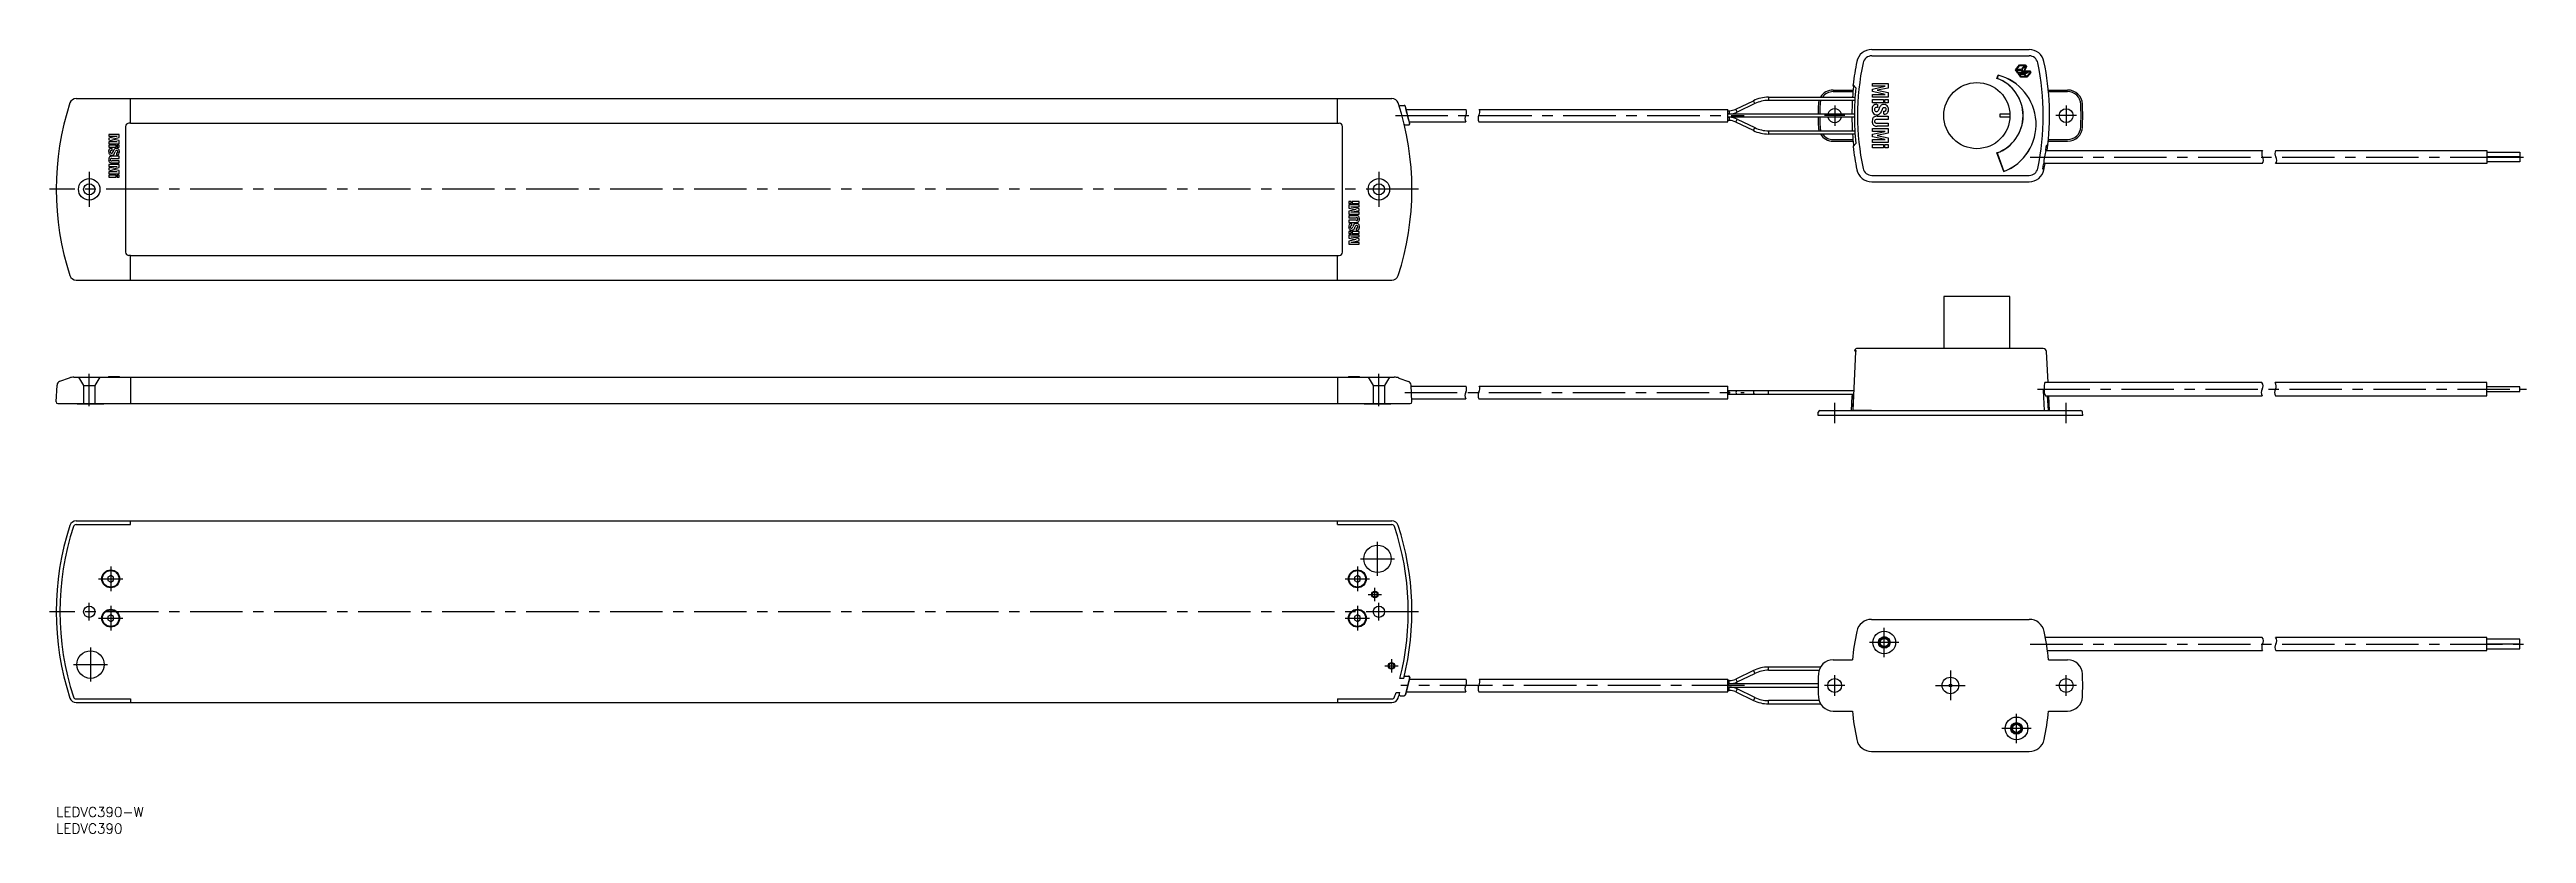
# Model space of a CAD drawing. Extents: x -2 to 747, y -8 to 229.
import ezdxf

# ---------------------------------------------------------------- set-up
doc = ezdxf.new("R2010")
doc.units = 0
doc.header["$LTSCALE"] = 0.5
doc.linetypes.add('CENTER', pattern=[50.8, 31.75, -6.35, 6.35, -6.35])
doc.linetypes.add('DASHED', pattern=[19.05, 12.7, -6.35])
doc.layers.get('0').update_dxf_attribs({"linetype": 'CONTINUOUS'})
doc.layers.add('CENTER', color=1, linetype='CENTER')
doc.styles.get("Standard").update_dxf_attribs({"font": 'txt.shx', "height": 3, "bigfont": 'bigfont.shx'})

# ---------------------------------------------------------------- blocks, each defined once
blk = doc.blocks.new('*U45')
at = {"color": 7, "linetype": 'CONTINUOUS'}
blk.add_text('LEDVC390-W', height=3, dxfattribs=at).set_placement((0, -3))
blk = doc.blocks.new('*U46')
at = {"color": 7, "linetype": 'CONTINUOUS'}
blk.add_text('LEDVC390', height=3, dxfattribs=at).set_placement((0, -8))

msp = doc.modelspace()

# ---------------------------------------------------------------- linework, layer by layer
at = {"color": 7, "linetype": 'CONTINUOUS'}
for p, q in [((549.03, 229.19), (596.65, 229.19)), ((549.03, 227.28), (596.65, 227.28)), ((544.25, 217.58), (543.4, 218.55)), ((543.53, 218.02), (543.4, 218.55)), ((549.27, 218.93), (554.01, 218.93)), ((549.27, 218.06), (549.27, 218.93)), ((553.06, 218.06), (549.27, 218.06)), ((549.27, 217.2), (553.06, 218.06)), ((554.01, 217.51), (550.67, 216.84)), ((554.01, 218.93), (554.01, 217.51)), ((586.92, 220.46), (587.28, 221.42)), ((586.94, 220.47), (586.92, 220.46)), ((587.29, 221.41), (586.94, 220.47)), ((587.29, 221.41), (587.28, 221.42)), ((592.49, 223.05), (593.71, 224.52)), ((593.26, 222.02), (592.49, 223.05)), ((592.79, 222.95), (594.22, 222.95)), ((593.34, 222.22), (592.79, 222.95)), ((592.81, 223.14), (593.8, 224.33)), ((594.24, 223.14), (592.81, 223.14)), ((593.26, 222.02), (593.74, 222.02)), ((594.77, 222.22), (593.34, 222.22)), ((593.74, 222.02), (593.4, 221.83)), ((594.18, 220.79), (593.4, 221.83)), ((593.71, 224.52), (595.49, 224.52)), ((594.26, 220.98), (593.72, 221.71)), ((593.72, 221.71), (595.15, 221.71)), ((593.8, 224.33), (595.23, 224.33)), ((594.16, 222.02), (593.93, 221.91)), ((595.18, 221.91), (593.93, 221.91)), ((594.16, 222.02), (595.02, 222.02)), ((595.92, 220.79), (594.18, 220.79)), ((594.22, 222.95), (594.77, 222.22)), ((595.23, 224.33), (594.24, 223.14)), ((595.69, 220.98), (594.26, 220.98)), ((594.39, 223.03), (595.43, 224.27)), ((594.39, 223.03), (594.92, 222.32)), ((595.58, 224.06), (594.92, 222.32)), ((595.02, 222.02), (595.21, 222.54)), ((595.15, 221.71), (595.69, 220.98)), ((596.39, 222.54), (595.18, 221.91)), ((595.21, 222.54), (596.39, 222.54)), ((595.8, 224.09), (595.29, 222.73)), ((595.29, 222.73), (596.82, 222.73)), ((595.33, 221.77), (596.74, 222.51)), ((595.88, 221.03), (595.33, 221.77)), ((595.43, 224.27), (595.58, 224.06)), ((595.49, 224.52), (595.8, 224.09)), ((596.92, 222.27), (595.88, 221.03)), ((597.16, 222.27), (595.92, 220.79)), ((596.74, 222.51), (596.92, 222.27)), ((596.82, 222.73), (597.16, 222.27)), ((6.07, 214.39), (403.93, 214.39)), ((22.5, 206.87), (22.5, 214.39)), ((387.5, 206.87), (387.5, 214.39)), ((406.1, 212.17), (406.47, 212.29)), ((406.47, 212.29), (407.65, 212.29)), ((407.91, 212.17), (407.84, 212.23)), ((407.99, 212), (407.98, 211.94)), ((408.01, 212.01), (407.99, 212)), ((409.33, 206.82), (408.01, 212.01)), ((408.25, 211.09), (415.78, 211.09)), ((408.25, 211.09), (426.37, 211.09)), ((408.44, 209.8), (408.64, 209.02)), ((430.37, 211.09), (505.52, 211.09)), ((505.52, 207.29), (505.52, 211.09)), ((505.52, 210.68), (505.98, 210.68)), ((505.98, 210.68), (505.98, 209.7)), ((507.95, 211.13), (513.25, 213.71)), ((508.38, 210.25), (507.95, 211.13)), ((513.68, 212.82), (508.38, 210.25)), ((513.68, 212.82), (513.25, 213.71)), ((517.83, 214.76), (544, 214.76)), ((517.83, 214.76), (517.83, 213.78)), ((543.93, 213.78), (517.83, 213.78)), ((537.4, 216.94), (543.42, 216.94)), ((537.4, 216.44), (543.37, 216.44)), ((549.27, 216.46), (549.27, 217.2)), ((553.12, 215.6), (549.27, 216.46)), ((549.27, 215.6), (553.12, 215.6)), ((549.27, 214.73), (549.27, 215.6)), ((554.01, 214.73), (549.27, 214.73)), ((549.27, 214.05), (552.58, 214.05)), ((549.27, 213.1), (549.27, 214.05)), ((552.58, 213.1), (549.27, 213.1)), ((550.56, 212.6), (550.75, 212.6)), ((550.75, 211.65), (550.61, 211.65)), ((550.67, 216.84), (554.01, 216.14)), ((550.75, 212.6), (550.75, 211.65)), ((551.89, 210.35), (551.64, 209.91)), ((552.21, 211.09), (551.89, 210.35)), ((552.58, 214.05), (552.58, 213.1)), ((552.7, 209.61), (552.7, 210.52)), ((553, 214.05), (554.01, 214.05)), ((553, 213.1), (553, 214.05)), ((554.01, 213.1), (553, 213.1)), ((554.01, 216.14), (554.01, 214.73)), ((554.01, 214.05), (554.01, 213.1)), ((602.46, 216.94), (608.28, 216.94)), ((602.5, 216.44), (608.28, 216.44)), ((15.92, 203.51), (15.92, 202.93)), ((19.08, 203.51), (15.92, 203.51)), ((15.92, 202.93), (18.44, 202.93)), ((18.44, 202.93), (15.92, 202.35)), ((15.92, 202.35), (15.92, 201.86)), ((16.85, 202.11), (19.08, 202.56)), ((19.08, 202.56), (19.08, 203.51)), ((21.02, 205.87), (21.02, 167.91)), ((22.5, 206.87), (22.02, 206.87)), ((22.5, 206.89), (387.5, 206.89)), ((387.5, 206.87), (387.98, 206.87)), ((388.98, 167.91), (388.98, 205.87)), ((407.82, 206.39), (407.7, 206.41)), ((407.82, 206.39), (409, 206.39)), ((409.21, 207.29), (415.78, 207.29)), ((409.21, 207.29), (426.27, 207.29)), ((409.24, 206.51), (409.28, 206.56)), ((409.31, 206.82), (409.27, 206.89)), ((409.31, 206.82), (409.33, 206.82)), ((430.27, 207.29), (505.52, 207.29)), ((505.98, 209.7), (505.52, 209.7)), ((505.52, 209.69), (543.8, 209.69)), ((543.8, 208.69), (505.52, 208.69)), ((505.52, 208.68), (505.98, 208.68)), ((505.98, 207.7), (505.52, 207.7)), ((505.98, 208.68), (505.98, 207.7)), ((507.95, 207.25), (508.38, 208.13)), ((513.25, 204.67), (507.95, 207.25)), ((508.38, 208.13), (513.68, 205.55)), ((513.25, 204.67), (513.68, 205.55)), ((517.83, 204.6), (543.93, 204.6)), ((517.83, 204.6), (517.83, 203.62)), ((544, 203.62), (517.83, 203.62)), ((549.27, 205.29), (554.01, 205.29)), ((549.27, 204.42), (549.27, 205.29)), ((551.17, 204.41), (549.27, 204.42)), ((549.27, 203.56), (553.07, 204.41)), ((549.27, 202.82), (549.27, 203.56)), ((553.07, 201.96), (549.27, 202.82)), ((554.01, 203.87), (550.67, 203.18)), ((550.67, 203.18), (554.01, 202.5)), ((550.71, 208.99), (554.01, 208.99)), ((554.01, 208.03), (550.71, 208.03)), ((550.71, 206.92), (554.01, 206.92)), ((554.01, 205.96), (550.71, 205.96)), ((553.07, 204.41), (551.17, 204.41)), ((552.83, 209.61), (552.7, 209.61)), ((554.01, 208.99), (554.01, 208.03)), ((554.01, 206.92), (554.01, 205.96)), ((554.01, 205.29), (554.01, 203.87)), ((554.01, 202.5), (554.01, 201.08)), ((587.84, 208.69), (587.84, 209.69)), ((587.84, 209.69), (590.83, 209.69)), ((590.83, 208.69), (587.84, 208.69)), ((15.92, 201.86), (18.48, 201.29)), ((15.92, 201.29), (15.92, 200.7)), ((18.48, 201.29), (15.92, 201.29)), ((15.92, 200.7), (19.08, 200.7)), ((15.92, 200.26), (15.92, 199.62)), ((18.12, 200.26), (15.92, 200.26)), ((15.92, 199.62), (18.12, 199.62)), ((16.91, 199.29), (16.78, 199.29)), ((16.81, 198.65), (16.91, 198.65)), ((19.08, 201.65), (16.85, 202.11)), ((16.87, 196.24), (19.08, 196.24)), ((19.08, 195.5), (16.87, 195.5)), ((19.08, 196.88), (16.88, 196.88)), ((16.88, 194.86), (19.08, 194.86)), ((16.91, 198.65), (16.91, 199.29)), ((17.66, 197.79), (17.88, 198.28)), ((18.12, 199.62), (18.12, 200.26)), ((18.2, 197.9), (18.2, 197.29)), ((18.2, 197.29), (18.29, 197.29)), ((18.41, 200.26), (18.41, 199.62)), ((19.08, 200.26), (18.41, 200.26)), ((18.41, 199.62), (19.08, 199.62)), ((19.08, 200.7), (19.08, 201.65)), ((19.08, 199.62), (19.08, 200.26)), ((19.08, 196.24), (19.08, 196.88)), ((19.08, 194.86), (19.08, 195.5)), ((537.4, 201.94), (543.37, 201.94)), ((537.4, 201.44), (543.42, 201.44)), ((544.25, 200.79), (543.4, 199.83)), ((543.53, 200.36), (543.4, 199.83)), ((549.27, 201.08), (549.27, 201.96)), ((549.27, 201.96), (553.07, 201.96)), ((554.01, 201.08), (549.27, 201.08)), ((549.27, 200.41), (552.58, 200.41)), ((549.27, 199.46), (549.27, 200.41)), ((552.58, 199.46), (549.27, 199.46)), ((552.58, 200.41), (552.58, 199.46)), ((553, 200.41), (554.01, 200.41)), ((553, 199.46), (553, 200.41)), ((554.01, 199.46), (553, 199.46)), ((554.01, 200.41), (554.01, 199.46)), ((588.99, 192.25), (586.92, 197.92)), ((586.94, 197.91), (586.92, 197.92)), ((586.94, 197.91), (589, 192.27)), ((601.69, 198.66), (667.25, 198.66)), ((601.88, 200.16), (602.37, 200.59)), ((602.46, 201.44), (608.28, 201.44)), ((602.5, 201.94), (608.28, 201.94)), ((671.25, 198.67), (735.03, 198.67)), ((735.03, 198.67), (735.03, 194.67)), ((735.03, 198.11), (745.03, 198.11)), ((745.03, 196.72), (735.03, 196.72)), ((735.03, 196.61), (745.03, 196.61)), ((745.03, 195.22), (735.03, 195.22)), ((745.03, 198.11), (745.03, 196.72)), ((745.03, 196.61), (745.03, 195.22)), ((15.92, 194.41), (15.92, 193.83)), ((19.08, 194.41), (15.92, 194.41)), ((15.92, 193.83), (18.48, 193.83)), ((18.48, 193.83), (15.92, 193.26)), ((15.92, 193.26), (15.92, 192.76)), ((15.92, 192.76), (18.48, 192.19)), ((15.92, 192.19), (15.92, 191.61)), ((18.48, 192.19), (15.92, 192.19)), ((15.92, 191.61), (19.08, 191.61)), ((15.92, 191.16), (15.92, 190.52)), ((18.12, 191.16), (15.92, 191.16)), ((15.92, 190.52), (18.12, 190.52)), ((16.85, 193.01), (19.08, 193.47)), ((19.08, 192.55), (16.85, 193.01)), ((18.12, 190.52), (18.12, 191.16)), ((18.41, 191.16), (18.41, 190.52)), ((19.08, 191.16), (18.41, 191.16)), ((18.41, 190.52), (19.08, 190.52)), ((19.08, 193.47), (19.08, 194.41)), ((19.08, 191.61), (19.08, 192.55)), ((19.08, 190.52), (19.08, 191.16)), ((549.03, 191.1), (596.65, 191.1)), ((549.03, 189.19), (596.65, 189.19)), ((589, 192.27), (588.99, 192.25)), ((601.06, 192.83), (600.77, 193.18)), ((600.79, 193.28), (601.08, 192.93)), ((600.97, 192.93), (601.08, 192.93)), ((601.09, 192.65), (601.02, 192.67)), ((667.16, 194.66), (601.06, 194.66)), ((735.03, 194.67), (671.15, 194.67)), ((391.59, 183.25), (390.92, 183.25)), ((390.92, 183.25), (390.92, 182.62)), ((390.92, 182.62), (391.59, 182.62)), ((394.08, 182.17), (390.92, 182.17)), ((390.92, 182.17), (390.92, 181.23)), ((390.92, 181.23), (393.15, 180.77)), ((393.15, 180.77), (390.92, 180.31)), ((390.92, 180.31), (390.92, 179.36)), ((391.52, 181.58), (394.08, 181.58)), ((394.08, 181.01), (391.52, 181.58)), ((391.52, 179.95), (394.08, 180.52)), ((394.08, 179.95), (391.52, 179.95)), ((391.59, 182.62), (391.59, 183.25)), ((394.08, 183.25), (391.88, 183.25)), ((391.88, 183.25), (391.88, 182.62)), ((391.88, 182.62), (394.08, 182.62)), ((394.08, 182.62), (394.08, 183.25)), ((394.08, 181.58), (394.08, 182.17)), ((394.08, 180.52), (394.08, 181.01)), ((394.08, 179.36), (394.08, 179.95)), ((390.92, 179.36), (394.08, 179.36)), ((393.12, 178.92), (390.92, 178.92)), ((390.92, 178.92), (390.92, 178.28)), ((390.92, 178.28), (393.13, 178.28)), ((393.13, 177.53), (390.92, 177.53)), ((390.92, 177.53), (390.92, 176.9)), ((390.92, 176.9), (393.12, 176.9)), ((391.59, 174.16), (390.92, 174.16)), ((390.92, 174.16), (390.92, 173.52)), ((390.92, 173.52), (391.59, 173.52)), ((394.08, 173.07), (390.92, 173.07)), ((390.92, 173.07), (390.92, 172.13)), ((391.52, 172.49), (394.08, 172.49)), ((394.08, 171.92), (391.52, 172.49)), ((391.59, 173.52), (391.59, 174.16)), ((391.8, 176.49), (391.71, 176.49)), ((391.8, 175.88), (391.8, 176.49)), ((394.08, 174.16), (391.88, 174.16)), ((391.88, 174.16), (391.88, 173.52)), ((391.88, 173.52), (394.08, 173.52)), ((392.34, 175.99), (392.12, 175.5)), ((393.19, 175.13), (393.09, 175.13)), ((393.09, 175.13), (393.09, 174.49)), ((393.09, 174.49), (393.22, 174.49)), ((394.08, 173.52), (394.08, 174.16)), ((394.08, 172.49), (394.08, 173.07)), ((22.5, 166.91), (22.02, 166.91)), ((22.5, 159.39), (22.5, 166.91)), ((22.5, 166.89), (387.5, 166.89)), ((387.5, 166.91), (387.98, 166.91)), ((387.5, 159.39), (387.5, 166.91)), ((390.92, 172.13), (393.15, 171.67)), ((393.15, 171.67), (390.92, 171.22)), ((390.92, 171.22), (390.92, 170.27)), ((390.92, 170.27), (394.08, 170.27)), ((391.56, 170.85), (394.08, 171.42)), ((394.08, 170.85), (391.56, 170.85)), ((394.08, 171.42), (394.08, 171.92)), ((394.08, 170.27), (394.08, 170.85)), ((6.07, 159.39), (403.93, 159.39)), ((570.84, 154.45), (570.84, 138.75)), ((590.83, 154.45), (570.84, 154.45)), ((590.83, 154.25), (590.83, 154.45)), ((590.84, 154.25), (590.83, 154.25)), ((590.84, 138.75), (590.84, 154.25)), ((543.4, 119.95), (544.22, 137.8)), ((543.84, 138.14), (544.21, 137.74)), ((544.28, 138.14), (543.84, 138.14)), ((600.92, 138.75), (544.76, 138.75)), ((602.39, 128.45), (601.92, 137.8)), ((0, 122.55), (0.27, 127.66)), ((3.96, 129.8), (1.05, 128.72)), ((5.35, 130.05), (404.65, 130.05)), ((15.87, 130.25), (15.87, 130.05)), ((15.87, 130.25), (19.08, 130.25)), ((15.92, 130.25), (15.92, 130.05)), ((18.12, 130.25), (18.12, 130.05)), ((18.41, 130.25), (18.41, 130.05)), ((19.08, 130.25), (19.08, 130.05)), ((19.08, 130.25), (19.14, 130.25)), ((19.14, 130.05), (19.14, 130.25)), ((19.14, 130.05), (19.14, 130.25)), ((22.5, 130.05), (22.5, 122.25)), ((387.5, 130.05), (387.5, 122.25)), ((390.86, 130.25), (394.08, 130.25)), ((390.86, 130.25), (390.86, 130.05)), ((390.92, 130.05), (390.92, 130.25)), ((394.08, 130.25), (394.13, 130.25)), ((394.08, 130.05), (394.08, 130.25)), ((394.13, 130.05), (394.13, 130.25)), ((406.04, 129.8), (408.95, 128.72)), ((410, 122.55), (409.73, 127.66)), ((409.75, 127.35), (426.37, 127.35)), ((430.37, 127.35), (505.52, 127.35)), ((505.52, 123.55), (505.52, 127.35)), ((667.03, 128.45), (601.41, 128.45)), ((735.03, 128.45), (671.03, 128.45)), ((735.03, 124.45), (735.03, 128.45)), ((0.5, 122.05), (409.5, 122.05)), ((6.4, 122.05), (6.4, 121.85)), ((14.4, 121.85), (6.4, 121.85)), ((14.4, 122.05), (14.4, 121.85)), ((395.6, 122.05), (395.6, 121.85)), ((403.6, 121.85), (395.6, 121.85)), ((403.6, 122.05), (403.6, 121.85)), ((409.95, 123.55), (426.27, 123.55)), ((430.27, 123.55), (505.52, 123.55)), ((543.67, 125.95), (505.52, 125.95)), ((505.98, 125.94), (505.52, 125.94)), ((505.52, 124.96), (505.98, 124.96)), ((505.52, 124.95), (543.63, 124.95)), ((508.16, 125.94), (505.98, 125.94)), ((505.98, 125.45), (505.98, 125.94)), ((505.98, 124.96), (505.98, 125.45)), ((505.98, 124.96), (508.16, 124.96)), ((513.47, 125.94), (508.16, 125.94)), ((508.16, 124.96), (513.47, 124.96)), ((543.67, 125.94), (513.47, 125.94)), ((513.47, 124.96), (543.63, 124.96)), ((517.83, 125.45), (517.83, 125.94)), ((517.83, 124.96), (517.83, 125.45)), ((533.39, 119.95), (612.29, 119.95)), ((543.07, 124.27), (542.84, 119.95)), ((543.62, 124.83), (543.07, 124.27)), ((543.55, 124.27), (543.07, 124.27)), ((543.39, 119.95), (543.55, 124.27)), ((544.54, 119.95), (543.39, 119.95)), ((543.55, 124.27), (543.6, 124.33)), ((548.95, 119.95), (544.54, 119.95)), ((600.9, 126.06), (601.17, 119.95)), ((601.17, 126.35), (600.95, 126.35)), ((601.17, 126.35), (600.96, 126.35)), ((601.6, 124.45), (667.13, 124.45)), ((602.1, 124.45), (602.37, 119.95)), ((602.84, 119.95), (602.6, 124.45)), ((671.13, 124.45), (735.03, 124.45)), ((745.03, 127.15), (735.03, 127.15)), ((735.03, 125.75), (745.03, 125.75)), ((745.03, 125.75), (745.03, 127.15)), ((532.84, 118.45), (532.89, 119.47)), ((612.84, 118.45), (532.84, 118.45)), ((612.84, 118.45), (612.79, 119.47)), ((6.07, 86.59), (403.93, 86.59)), ((6.07, 85.47), (22.5, 85.47)), ((22.5, 85.47), (22.5, 86.59)), ((387.5, 85.47), (387.5, 86.59)), ((387.5, 85.47), (403.93, 85.47)), ((16.5, 70.04), (15.63, 69.54)), ((15.63, 69.54), (15.63, 68.54)), ((15.63, 68.54), (16.5, 68.04)), ((17.37, 69.54), (16.5, 70.04)), ((16.5, 68.04), (17.37, 68.54)), ((17.37, 68.54), (17.37, 69.54)), ((393.5, 70.04), (392.63, 69.54)), ((392.63, 69.54), (392.63, 68.54)), ((392.63, 68.54), (393.5, 68.04)), ((394.37, 69.54), (393.5, 70.04)), ((393.5, 68.04), (394.37, 68.54)), ((394.37, 68.54), (394.37, 69.54)), ((16.5, 58.14), (15.63, 57.64)), ((15.63, 57.64), (15.63, 56.64)), ((15.63, 56.64), (16.5, 56.14)), ((17.37, 57.64), (16.5, 58.14)), ((16.5, 56.14), (17.37, 56.64)), ((17.37, 56.64), (17.37, 57.64)), ((393.5, 58.14), (392.63, 57.64)), ((392.63, 57.64), (392.63, 56.64)), ((392.63, 56.64), (393.5, 56.14)), ((394.37, 57.64), (393.5, 58.14)), ((393.5, 56.14), (394.37, 56.64)), ((394.37, 56.64), (394.37, 57.64)), ((548.99, 56.79), (596.69, 56.79)), ((667.16, 51.32), (601.54, 51.32)), ((602.18, 47.32), (667.25, 47.32)), ((735.03, 51.32), (671.15, 51.32)), ((671.25, 47.32), (735.03, 47.32)), ((735.03, 47.32), (735.03, 51.32)), ((745.03, 50.76), (735.03, 50.76)), ((735.03, 49.37), (745.03, 49.37)), ((745.03, 49.26), (735.03, 49.26)), ((735.03, 47.87), (745.03, 47.87)), ((745.03, 49.37), (745.03, 50.76)), ((745.03, 47.87), (745.03, 49.26)), ((407.53, 38.89), (406.38, 38.89)), ((407.94, 39.59), (409.04, 39.59)), ((409.3, 39.22), (407.95, 33.92)), ((409.35, 39.19), (408.03, 33.99)), ((409.22, 38.69), (426.37, 38.69)), ((430.38, 38.69), (505.52, 38.69)), ((505.52, 34.89), (505.52, 38.69)), ((505.98, 38.28), (505.52, 38.28)), ((505.98, 37.3), (505.98, 38.28)), ((513.25, 41.31), (507.95, 38.73)), ((507.95, 38.73), (508.38, 37.85)), ((508.38, 37.85), (513.68, 40.43)), ((513.25, 41.31), (513.68, 40.43)), ((533.55, 42.36), (517.83, 42.36)), ((517.83, 41.38), (517.83, 42.36)), ((517.83, 41.38), (533.12, 41.38)), ((537.4, 44.54), (543.18, 44.54)), ((602.5, 44.54), (608.28, 44.54)), ((6.07, 32.71), (22.5, 32.71)), ((6.07, 31.59), (403.93, 31.59)), ((22.5, 32.71), (22.5, 31.59)), ((387.5, 32.71), (403.93, 32.71)), ((387.5, 32.71), (387.5, 31.59)), ((405.2, 34.69), (406.37, 34.69)), ((406.47, 33.69), (407.66, 33.69)), ((406.47, 33.69), (407.66, 33.69)), ((408.26, 34.89), (426.27, 34.89)), ((430.28, 34.89), (505.52, 34.89)), ((505.52, 37.3), (505.98, 37.3)), ((532.84, 37.29), (505.52, 37.29)), ((505.52, 36.29), (532.84, 36.29)), ((505.98, 36.28), (505.52, 36.28)), ((505.52, 35.3), (505.98, 35.3)), ((505.98, 35.3), (505.98, 36.28)), ((508.38, 35.73), (507.95, 34.85)), ((507.95, 34.85), (513.25, 32.28)), ((513.68, 33.16), (508.38, 35.73)), ((513.68, 33.16), (513.25, 32.28)), ((533.12, 32.2), (517.83, 32.2)), ((517.83, 31.22), (517.83, 32.2)), ((517.83, 31.22), (533.55, 31.22)), ((537.4, 29.04), (543.18, 29.04)), ((602.5, 29.04), (608.28, 29.04)), ((548.99, 16.79), (596.69, 16.79))]:
    msp.add_line(p, q, dxfattribs=at)
at = {"color": 3, "linetype": 'DASHED'}
for p, q in [((6.75, 130.05), (8.3, 127.55)), ((8.3, 127.55), (8.3, 122.05)), ((8.3, 127.55), (11.7, 127.55)), ((13.25, 130.05), (11.7, 127.55)), ((11.7, 127.55), (11.7, 122.05)), ((396.75, 130.05), (398.3, 127.55)), ((398.3, 127.55), (398.3, 122.05)), ((398.3, 127.55), (401.7, 127.55)), ((403.25, 130.05), (401.7, 127.55)), ((401.7, 127.55), (401.7, 122.05))]:
    msp.add_line(p, q, dxfattribs=at)
at = {"color": 7, "linetype": 'CONTINUOUS'}
for centre, radius in [((580.84, 209.19), 10), ((607.84, 209.19), 2.1), ((10, 186.89), 3.25), ((10, 186.89), 1.7), ((400, 186.89), 3.25), ((400, 186.89), 1.7), ((399.6, 75.09), 4.15), ((16.5, 69.04), 2.7), ((16.5, 69.04), 2.5), ((393.5, 69.04), 2.7), ((393.5, 69.04), 2.5), ((10, 59.09), 1.7), ((398.75, 64.29), 0.783), ((400, 59.09), 1.7), ((16.5, 57.14), 2.7), ((16.5, 57.14), 2.5), ((393.5, 57.14), 2.7), ((393.5, 57.14), 2.5), ((552.84, 49.79), 3.43), ((10.4, 43.09), 4.15), ((552.84, 49.79), 1.76), ((552.84, 49.79), 1.7), ((552.84, 49.79), 1.55), ((552.84, 49.79), 1.25), ((403.82, 42.72), 0.783), ((537.84, 36.79), 2.1), ((572.84, 36.79), 2.5), ((607.84, 36.79), 2.1), ((572.84, 36.79), 0.4), ((592.84, 23.79), 3.43), ((592.84, 23.79), 1.76), ((592.84, 23.79), 1.7), ((592.84, 23.79), 1.55), ((592.84, 23.79), 1.25)]:
    msp.add_circle(centre, radius, dxfattribs=at)
at = {"color": 3, "linetype": 'CONTINUOUS'}
for centre in [(398.75, 64.29), (403.82, 42.72)]:
    msp.add_circle(centre, 1, dxfattribs=at)
at = {"color": 7, "linetype": 'CONTINUOUS'}
for centre, radius, start, end in [((622.25, 209.19), 79.4, 168.10722, 173.23075), ((549.03, 224.61), 4.58, 90, 168.10722), ((622.25, 209.19), 77.49, 168.10722, 191.89278), ((549.03, 224.61), 2.67, 90, 168.10722), ((596.65, 224.61), 4.58, 11.89278, 90), ((596.65, 224.61), 2.67, 11.89278, 90), ((523.43, 209.19), 77.49, 348.10722, 11.89278), ((523.43, 209.19), 79.4, 352.38335, 11.89278), ((622.25, 209.19), 79.21, 173.59849, 175.96766), ((622.25, 209.19), 78.45, 173.85697, 186.14303), ((582.84, 209.19), 11.98, 289.92483, 70.07517), ((582.84, 209.19), 12, 290, 70), ((583.4, 206.56), 15.36, 291.34685, 75.36587), ((583.4, 206.56), 15.35, 291.40695, 75.31242), ((83.89, 186.89), 83.89, 161.85749, 198.14251), ((6.07, 212.39), 2, 90, 161.85749), ((403.93, 212.39), 2, 18.14251, 90), ((326.11, 186.89), 83.89, 341.85749, 18.14251), ((407.65, 211.99), 0.3, 52.14047, 89.99818), ((407.72, 211.93), 0.3, 14.3429, 52.12022), ((413.34, 212.44), 5.38, 185.35586, 187.79096), ((412.3, 212.41), 4.35, 189.19641, 191.8222), ((593.79, 248.6), 189.41, 191.2904, 191.34993), ((426.86, 215.1), 19.15, 191.35962, 191.82319), ((425.79, 214.89), 18.06, 191.87993, 192.62394), ((437.67, 217.55), 30.23, 192.61815, 192.97907), ((449.2, 220.19), 42.06, 192.96101, 193.23552), ((448.11, 219.94), 40.94, 193.23564, 193.50928), ((447.73, 219.85), 40.56, 193.51002, 193.7863), ((450.51, 220.53), 43.42, 193.7864, 194.04459), ((453.77, 221.34), 46.78, 194.04456, 194.28423), ((505.98, 215.19), 4.51, 270, 295.89346), ((505.98, 215.19), 5.49, 270, 295.89346), ((517.83, 204.27), 10.49, 90, 115.89346), ((517.83, 204.27), 9.51, 90, 115.89346), ((609.38, 209.19), 76.54, 177.40669, 179.62571), ((537.4, 212.45), 4.49, 162.76966, 177.40669), ((609.38, 209.19), 76.04, 177.40669, 179.62325), ((537.4, 212.45), 3.99, 160.52878, 177.40669), ((537.4, 212.45), 4.49, 90, 149.03752), ((537.4, 212.45), 3.99, 90, 144.62346), ((537.84, 209.19), 2.1, 13.77415, 166.22585), ((622.25, 209.19), 79.21, 176.678, 179.63833), ((550.47, 211.31), 1.3, 86.14057, 192.24163), ((550.58, 210.82), 1.4, 171.28566, 319.59005), ((550.66, 211.04), 0.779, 156.49478, 180.78314), ((550.68, 211.06), 0.793, 182.34668, 205.86907), ((550.37, 211.15), 0.471, 103.52045, 155.14487), ((550.39, 210.94), 0.482, 207.49016, 256.35121), ((550.62, 209.92), 1.73, 90.22132, 101.84368), ((550.47, 211.23), 0.787, 255.33927, 284.66073), ((550.55, 211.01), 0.555, 283.1688, 328.86367), ((548.22, 212.49), 3.31, 327.86008, 346.265), ((552.8, 211.14), 1.47, 125.39728, 157.83902), ((552.71, 211.17), 1.4, 354.71095, 122.97953), ((552.96, 210.85), 0.789, 122.69152, 162.52916), ((552.85, 210.8), 0.782, 62.88226, 113.38515), ((552.7, 212.05), 1.53, 269.82648, 280.91371), ((552.86, 210.86), 1.26, 268.65382, 8.10311), ((552.95, 211), 0.456, 275.60456, 4.43046), ((552.89, 211.09), 0.517, 354.85047, 52.69996), ((608.28, 212.45), 4.49, 2.59331, 90), ((608.28, 212.45), 3.99, 2.59331, 90), ((536.3, 209.19), 76.04, 357.40669, 2.59331), ((536.3, 209.19), 76.54, 357.40669, 2.59331), ((22.02, 205.87), 1, 90, 180), ((387.98, 205.87), 1, 0, 90), ((454.05, 220.59), 46.86, 194.28242, 194.52748), ((449.76, 219.47), 42.43, 194.52331, 195.06459), ((449.97, 219.53), 42.65, 195.07082, 195.58898), ((431.19, 214.26), 23.14, 195.50163, 196.57447), ((409, 206.69), 0.3, 269.99406, 322.1595), ((448.07, 219.45), 40.8, 196.80184, 197.31044), ((412.63, 208.34), 3.66, 196.35586, 203.40138), ((409.04, 206.74), 0.3, 322.13463, 14.21309), ((505.98, 203.19), 5.49, 64.10654, 90), ((505.98, 203.19), 4.51, 64.10654, 90), ((517.83, 214.11), 10.49, 244.10654, 270), ((517.83, 214.11), 9.51, 244.10654, 270), ((609.38, 209.19), 76.54, 180.37429, 182.59331), ((537.4, 205.93), 4.49, 182.59331, 197.23034), ((609.38, 209.19), 76.04, 180.37675, 182.59331), ((537.4, 205.93), 3.99, 182.59331, 199.47122), ((537.4, 205.93), 4.49, 210.96248, 270), ((537.4, 205.93), 3.99, 215.37654, 270), ((537.84, 209.19), 2.1, 193.77415, 346.22585), ((622.25, 209.19), 79.21, 180.36167, 183.322), ((622.25, 209.19), 79.21, 184.03234, 186.40151), ((551.92, 207.48), 2.72, 164.7157, 192.02613), ((550.39, 207.16), 1.16, 192.6196, 236.73133), ((550.31, 207.87), 1.07, 114.50795, 162.36409), ((550.65, 207.81), 1.85, 240.89698, 271.7151), ((550.74, 206.39), 2.6, 90.75008, 109.55148), ((550.36, 207.51), 0.48, 119.02962, 184.31353), ((550.43, 207.47), 0.546, 179.29537, 226.97305), ((550.61, 207.96), 1.05, 238.26181, 275.42844), ((550.6, 206.96), 1.08, 84.35096, 115.79056), ((608.28, 205.93), 3.99, 270, 357.40669), ((608.28, 205.93), 4.49, 270, 357.40669), ((17.63, 198.29), 1.76, 164.78451, 188.05684), ((17.6, 195.88), 1.73, 164.26701, 196.10033), ((17.14, 198.18), 1.26, 186.15845, 205.35416), ((16.59, 198.58), 0.677, 118.60815, 165.64785), ((16.58, 196.16), 0.672, 129.96896, 162.9178), ((16.62, 195.63), 0.719, 198.29962, 229.12774), ((16.67, 197.95), 0.737, 204.72684, 233.95661), ((16.69, 196), 0.869, 103.46521, 129.07764), ((16.72, 195.76), 0.883, 229.99837, 255.18113), ((16.71, 198.01), 0.807, 234.37023, 262.07447), ((16.73, 198.29), 0.999, 87.23133, 117.94736), ((16.82, 198.25), 0.494, 157.84636, 196.12101), ((16.83, 195.87), 0.508, 168.34023, 191.65977), ((16.68, 198.2), 0.346, 194.12972, 246.56896), ((16.62, 195.91), 0.291, 142.67094, 167.81472), ((16.62, 195.83), 0.286, 192.23762, 217.66329), ((16.64, 198.33), 0.301, 113.33556, 158.99466), ((16.65, 195.89), 0.33, 120.49082, 142.28961), ((16.64, 195.85), 0.319, 217.98607, 240.32951), ((16.71, 195.78), 0.451, 101.95509, 119.66053), ((16.71, 195.98), 0.468, 240.83944, 257.87157), ((16.85, 195.3), 1.58, 88.9748, 102.97645), ((16.85, 196.32), 1.46, 255.7117, 270.89854), ((16.77, 197.99), 0.664, 86.22429, 111.68764), ((16.7, 198.29), 0.436, 248.75417, 272.01428), ((16.82, 198.6), 1.41, 260.80814, 281.16665), ((16.81, 195.33), 0.914, 94.24025, 102.51671), ((16.81, 196.4), 0.902, 257.34166, 265.72774), ((16.73, 198.32), 0.469, 268.11259, 301.02967), ((16.87, 194.63), 1.62, 89.72646, 94.38481), ((16.87, 197.11), 1.61, 265.60014, 270.28595), ((16.71, 198.29), 0.46, 305.46218, 328.41661), ((16.94, 197.87), 0.668, 283.18935, 303.77786), ((15.67, 198.87), 1.65, 330.10769, 340.93258), ((24.23, 195.92), 7.41, 158.64469, 160.95453), ((16.66, 198.16), 1.07, 307.58717, 339.92018), ((18.9, 197.97), 1.7, 151.31027, 157.64149), ((18.28, 198.33), 0.981, 133.14115, 152.23009), ((18.05, 198.59), 0.637, 106.56974, 134.00713), ((18.19, 198.14), 1.1, 89.02786, 107.0965), ((18.4, 198.11), 0.555, 128.42069, 162.19653), ((18.29, 198.15), 0.458, 88.07259, 120.23253), ((18.31, 198.25), 0.367, 253.84067, 358.71192), ((18.24, 198.07), 1.17, 70.76663, 91.16298), ((18.34, 198.08), 0.788, 266.24913, 319.66433), ((18.33, 198.22), 0.394, 54.37844, 93.61781), ((18.32, 198.28), 0.355, 355.37866, 47.29087), ((18.36, 198.47), 0.754, 42.60179, 69.42063), ((18.27, 198.42), 0.857, 17.19208, 41.06003), ((17.9, 198.24), 1.24, 327.21684, 0.92433), ((17.78, 198.28), 1.36, 359.05704, 16.84294), ((622.25, 209.19), 79.4, 186.76925, 191.89278), ((618.84, 193.91), 17.79, 164.49291, 177.56469), ((523.43, 209.19), 78.97, 352.34091, 353.43225), ((549.03, 193.77), 4.58, 191.89278, 270), ((549.03, 193.77), 2.67, 191.89278, 270), ((596.65, 193.77), 2.67, 270, 348.10722), ((596.65, 193.77), 4.58, 270, 348.10722), ((523.43, 209.19), 78.98, 348.30484, 349.40277), ((608.72, 191.19), 7.84, 167.93599, 169.15682), ((522.73, 209.09), 80, 348.15305, 348.34661), ((523.43, 209.19), 79.4, 348.10722, 349.46017), ((392.1, 175.54), 1.24, 147.21684, 180.92433), ((392.22, 175.5), 1.36, 179.05704, 196.84294), ((391.73, 175.36), 0.857, 197.19208, 221.06003), ((391.66, 175.7), 0.788, 86.24913, 139.66433), ((391.64, 175.3), 0.754, 222.60179, 249.42063), ((391.69, 175.52), 0.367, 73.84067, 178.71192), ((391.68, 175.5), 0.355, 175.37866, 227.29087), ((391.76, 175.7), 1.17, 250.76663, 271.16298), ((391.67, 175.56), 0.394, 234.37844, 273.61781), ((391.71, 175.63), 0.458, 268.07259, 300.23253), ((391.81, 175.64), 1.1, 269.02786, 287.0965), ((391.6, 175.67), 0.555, 308.42069, 342.19653), ((391.95, 175.19), 0.637, 286.56974, 314.00713), ((393.34, 175.62), 1.07, 127.58717, 159.92018), ((391.72, 175.45), 0.981, 313.14115, 332.23009), ((391.1, 175.81), 1.7, 331.31027, 337.64149), ((385.77, 177.86), 7.41, 338.64469, 340.95453), ((393.06, 175.91), 0.668, 103.18935, 123.77786), ((394.33, 174.9), 1.65, 150.10769, 160.93258), ((393.29, 175.48), 0.46, 125.46218, 148.41661), ((393.18, 175.18), 1.41, 80.80814, 101.16665), ((393.27, 175.46), 0.469, 88.11259, 121.02967), ((393.15, 177.57), 1.35, 69.63058, 91.2071), ((393.15, 178.48), 1.58, 268.9748, 282.97645), ((393.13, 176.67), 1.61, 85.60014, 90.28595), ((393.13, 179.15), 1.62, 269.72646, 274.38481), ((393.23, 175.79), 0.664, 266.22429, 291.68764), ((393.27, 175.49), 0.999, 267.23133, 297.94736), ((393.19, 177.37), 0.902, 77.34166, 85.72774), ((393.19, 178.45), 0.914, 274.24025, 282.51671), ((393.3, 175.49), 0.436, 68.75417, 92.01428), ((393.29, 177.8), 0.468, 60.83944, 77.87157), ((393.29, 178), 0.451, 281.95509, 299.66053), ((393.29, 175.77), 0.807, 54.37023, 82.07447), ((393.32, 175.58), 0.346, 14.12972, 66.56896), ((393.36, 175.45), 0.301, 293.33556, 338.99466), ((393.31, 177.78), 0.869, 283.46521, 309.07764), ((393.36, 177.93), 0.319, 37.98607, 60.32951), ((393.35, 177.89), 0.33, 300.49082, 322.28961), ((393.38, 177.95), 0.286, 12.23762, 37.66329), ((393.38, 177.87), 0.291, 322.67094, 347.81472), ((393.34, 178.11), 0.774, 39.71203, 68.50937), ((393.18, 175.53), 0.494, 337.84636, 16.12101), ((393.17, 177.91), 0.508, 348.34023, 11.65977), ((393.41, 175.2), 0.677, 298.60815, 345.64785), ((393.33, 175.83), 0.737, 24.72684, 53.95661), ((393.42, 177.62), 0.672, 309.96896, 342.9178), ((393.25, 178.08), 0.866, 13.67844, 37.55077), ((392.86, 175.6), 1.26, 6.15845, 25.35416), ((392.87, 177.82), 1.26, 341.76117, 359.30287), ((392.37, 175.49), 1.76, 344.78451, 8.05684), ((392.14, 177.89), 1.99, 357.62914, 11.47777), ((22.02, 167.91), 1, 180, 270), ((387.98, 167.91), 1, 270, 0), ((6.07, 161.39), 2, 198.14251, 270), ((403.93, 161.39), 2, 270, 341.85749), ((544.76, 137.75), 1, 90.00003, 157.17828), ((545.31, 137.75), 1.09, 159.36224, 177.36917), ((600.92, 137.75), 1, 3, 90), ((1.47, 127.6), 1.2, 110.29418, 177), ((5.35, 126.05), 4, 90, 110.29418), ((404.65, 126.05), 4, 69.70582, 90), ((408.53, 127.6), 1.2, 3, 69.70582), ((608.24, 126.9), 7.09, 170.32277, 184.48495), ((602.4, 127.9), 1.17, 156.93162, 170.32277), ((601.69, 128.2), 0.392, 147.22116, 156.93162), ((601.4, 128.38), 0.057, 119.04685, 147.22116), ((601.39, 128.41), 0.0253, 92.78473, 119.04685), ((601.39, 128.42), 0.0215, 74.17075, 92.78473), ((601.39, 128.41), 0.0293, 50.78983, 74.17075), ((601.36, 128.38), 0.0651, 38.78978, 50.78983), ((0.5, 122.55), 0.5, 180, 270), ((409.5, 122.55), 0.5, 270, 0), ((508.62, 125.45), 0.668, 132.81867, 227.18133), ((513.92, 125.45), 0.668, 132.81867, 227.18133), ((533.39, 119.45), 0.5, 90, 177), ((601.28, 126.15), 0.385, 148.97667, 192.88652), ((601.28, 126.15), 0.385, 148.97667, 192.88652), ((604.02, 125.99), 2.87, 172.8137, 212.54886), ((604.02, 125.99), 2.87, 172.8137, 212.54886), ((612.29, 119.45), 0.5, 2.99995, 90), ((83.89, 59.09), 83.89, 161.85749, 198.14251), ((83.89, 59.09), 82.77, 161.85749, 198.14251), ((6.07, 84.59), 2, 90, 161.85749), ((6.07, 84.59), 0.88, 90, 161.85749), ((403.93, 84.59), 2, 18.14251, 90), ((403.93, 84.59), 0.88, 18.14251, 90), ((326.11, 59.09), 82.77, 345.87486, 18.14251), ((326.11, 59.09), 83.89, 346.06727, 18.14251), ((622.21, 36.79), 79.4, 168.10722, 174.39896), ((548.99, 52.21), 4.58, 90, 168.10722), ((596.69, 52.21), 4.58, 11.89278, 90), ((523.48, 36.79), 79.4, 5.60104, 11.89278), ((407.94, 39.29), 0.3, 90, 166.39814), ((409.01, 39.29), 0.3, 345.71671, 90), ((409.04, 39.27), 0.32, 345.71671, 90), ((505.98, 42.79), 4.51, 270, 295.89346), ((505.98, 42.79), 5.49, 270, 295.89346), ((517.83, 31.87), 10.49, 90, 115.89346), ((517.83, 31.87), 9.51, 90, 115.89346), ((609.38, 36.79), 76.54, 177.40669, 182.59331), ((537.4, 40.05), 4.49, 90, 177.40669), ((608.28, 40.05), 4.49, 2.59331, 90), ((536.3, 36.79), 76.54, 357.40669, 2.59331), ((6.07, 33.59), 2, 198.14251, 270), ((6.07, 33.59), 0.88, 198.14251, 270), ((403.93, 33.59), 0.88, 270, 341.85749), ((403.93, 33.59), 2, 270, 341.85749), ((326.11, 59.09), 82.77, 341.85749, 342.85555), ((326.11, 59.09), 83.89, 341.85749, 343.09137), ((406.47, 33.99), 0.3, 162.65503, 270), ((407.66, 33.99), 0.3, 270, 345.71671), ((407.64, 34.09), 0.4, 292.88844, 345.71671), ((505.98, 30.79), 5.49, 64.10654, 90), ((505.98, 30.79), 4.51, 64.10654, 90), ((517.83, 41.71), 10.49, 244.10654, 270), ((517.83, 41.71), 9.51, 244.10654, 270), ((537.4, 33.53), 4.49, 182.59331, 270), ((608.28, 33.53), 4.49, 270, 357.40669), ((622.21, 36.79), 79.4, 185.60104, 191.89278), ((523.48, 36.79), 79.4, 348.10722, 354.39896), ((548.99, 21.37), 4.58, 191.89278, 270), ((596.69, 21.37), 4.58, 270, 348.10722)]:
    msp.add_arc(centre, radius, start, end, dxfattribs=at)
at = {"color": 3, "linetype": 'CONTINUOUS'}
for centre, radius, start, end in [((424.54, 210.29), 2, 330, 23.57818), ((428.54, 210.29), 2, 330, 23.57818), ((428, 208.29), 2, 150.00001, 209.99997), ((432, 208.29), 2, 150.00001, 210.00464), ((668.97, 197.67), 2, 150.00003, 209.99999), ((665.75, 195.74), 1.76, 322.44317, 31.88802), ((672.98, 197.67), 2, 150.00003, 209.99999), ((669.76, 195.74), 1.76, 322.44317, 31.88802), ((424.54, 126.55), 2, 330, 23.57818), ((428.54, 126.55), 2, 330, 23.57818), ((665.64, 127.38), 1.76, 328.11198, 37.55683), ((669.64, 127.38), 1.76, 328.11198, 37.55683), ((428, 124.55), 2, 150.00001, 209.99997), ((432, 124.55), 2, 150.00001, 209.99997), ((668.86, 125.45), 2, 150.00001, 209.99997), ((672.86, 125.45), 2, 150.00001, 209.99997), ((668.97, 48.32), 2, 150.00001, 209.99997), ((665.75, 50.24), 1.76, 328.11198, 37.55683), ((672.98, 48.32), 2, 150.00001, 209.99997), ((669.76, 50.24), 1.76, 328.11198, 37.55683), ((424.54, 37.89), 2, 330, 23.57818), ((428.55, 37.89), 2, 330, 23.57818), ((428, 35.89), 2, 150.00001, 209.99997), ((432.01, 35.89), 2, 150.00001, 209.99997)]:
    msp.add_arc(centre, radius, start, end, dxfattribs=at)
at = {"layer": 'CENTER', "color": 1, "linetype": 'CENTER'}
for p, q in [((537.84, 212.29), (537.84, 206.09)), ((607.84, 212.29), (607.84, 206.09)), ((404.98, 209.19), (510.5, 209.19)), ((540.94, 209.19), (534.74, 209.19)), ((610.94, 209.19), (604.74, 209.19)), ((596.96, 196.66), (747.04, 196.66)), ((10, 192.14), (10, 181.64)), ((400, 192.14), (400, 181.64)), ((412, 186.89), (-2, 186.89)), ((10, 121.25), (10, 131.05)), ((400, 121.25), (400, 131.05)), ((407.85, 125.45), (510.51, 125.45)), ((537.84, 116.1), (537.84, 122.3)), ((599.16, 126.45), (747.03, 126.45)), ((607.84, 116.1), (607.84, 122.3)), ((394.45, 75.09), (404.75, 75.09)), ((399.6, 69.94), (399.6, 80.24)), ((12.8, 69.04), (20.2, 69.04)), ((16.5, 72.74), (16.5, 65.34)), ((389.8, 69.04), (397.2, 69.04)), ((393.5, 72.74), (393.5, 65.34)), ((10, 56.39), (10, 61.79)), ((16.5, 60.84), (16.5, 53.44)), ((393.5, 60.84), (393.5, 53.44)), ((396.75, 64.29), (400.75, 64.29)), ((398.75, 62.29), (398.75, 66.29)), ((400, 56.39), (400, 61.79)), ((412, 59.09), (-2, 59.09)), ((12.8, 57.14), (20.2, 57.14)), ((389.8, 57.14), (397.2, 57.14)), ((552.84, 45.36), (552.84, 54.22)), ((10.4, 48.24), (10.4, 37.94)), ((557.27, 49.79), (548.41, 49.79)), ((596.96, 49.32), (747.04, 49.32)), ((5.25, 43.09), (15.55, 43.09)), ((401.82, 42.72), (405.82, 42.72)), ((403.82, 44.72), (403.82, 40.72)), ((537.84, 33.69), (537.84, 39.89)), ((572.84, 41.29), (572.84, 32.29)), ((607.84, 33.69), (607.84, 39.89)), ((510.52, 36.79), (406.68, 36.79)), ((540.94, 36.79), (534.74, 36.79)), ((568.34, 36.79), (577.34, 36.79)), ((610.94, 36.79), (604.74, 36.79)), ((597.27, 23.79), (588.41, 23.79)), ((592.84, 19.36), (592.84, 28.22))]:
    msp.add_line(p, q, dxfattribs=at)

# ---------------------------------------------------------------- block references
at = {"color": 7, "linetype": 'CONTINUOUS'}
for name in ['*U45', '*U46']:
    msp.add_blockref(name, (0, 0), dxfattribs=at)

doc.saveas('drawing.dxf')
